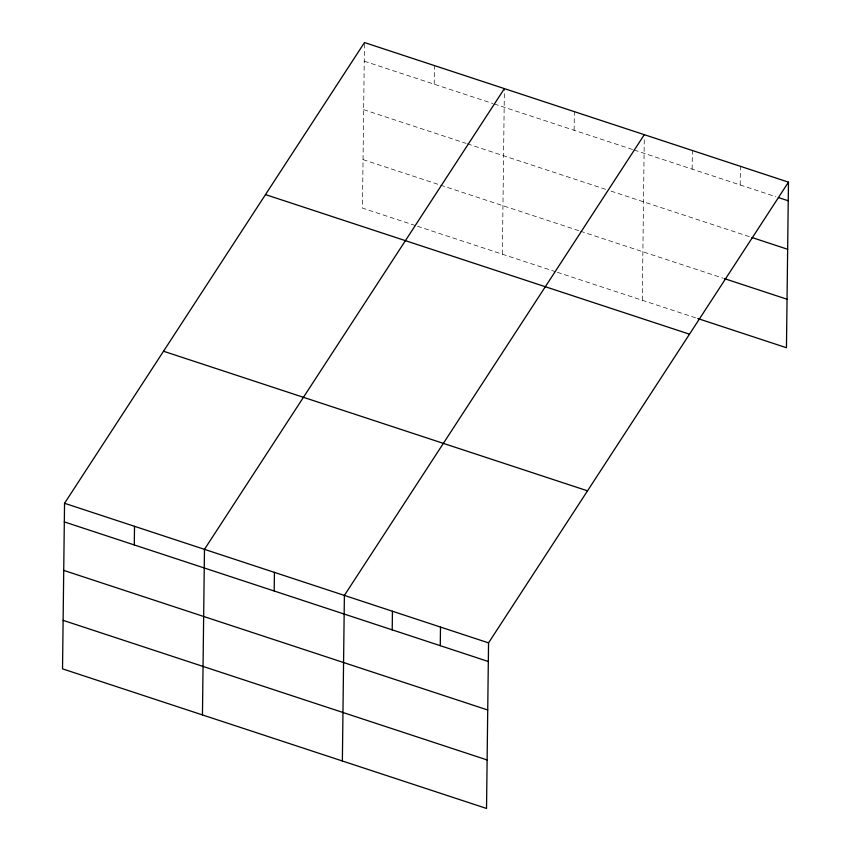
<?xml version="1.0" encoding="UTF-8"?>
<svg xmlns="http://www.w3.org/2000/svg" width="851" height="851" viewBox="0 0 851 851"><rect width="100%" height="100%" fill="white"/><g stroke="black" fill="none" stroke-linecap="round" stroke-linejoin="round"><path stroke-width="0.64" stroke-dasharray="4.25 3.19" d="M364.462 43.795L362.452 208.123L416.171 225.813M434.201 84.206L434.435 65.58M502.367 254.194L504.388 88.621M574.127 130.277L574.351 111.651M642.292 300.265L644.25 139.649M692.14 169.126L692.363 150.51M740.189 184.954L740.413 166.328M364.249 61.176L492.92 103.545M494.176 103.95L632.836 149.606M634.091 150.021L775.921 196.719M363.654 109.673L466.093 143.394M467.348 143.808L606.018 189.465M611.007 191.113L749.454 236.695M363.047 159.637L439.244 184.72M440.499 185.135L579.169 230.791M580.414 231.206L722.967 278.139M417.415 226.228L556.086 271.884M557.341 272.288L696.501 318.114"/><path stroke-width="1.28" d="M64.548 503.281L62.527 668.854L486.527 808.45L488.548 642.877L788.473 182.146L364.473 42.55L64.548 503.281L488.548 642.877M134.288 544.938L134.511 526.312M202.453 714.925L204.474 549.342L504.388 88.621M274.203 590.998L274.426 572.372M342.368 760.985L344.389 595.413L644.313 134.681M392.215 629.857L392.439 611.231M440.265 645.675L440.499 627.049M788.473 182.146L786.452 347.719L697.735 318.519M778.388 197.528L788.239 200.772M751.922 237.503L787.654 249.269M724.201 278.543L787.037 299.233M265.501 194.592L689.501 334.188M163.53 351.24L587.52 490.836M64.325 521.908L488.325 661.504M63.729 570.393L487.729 709.989M63.123 620.358L487.123 759.954"/></g></svg>
